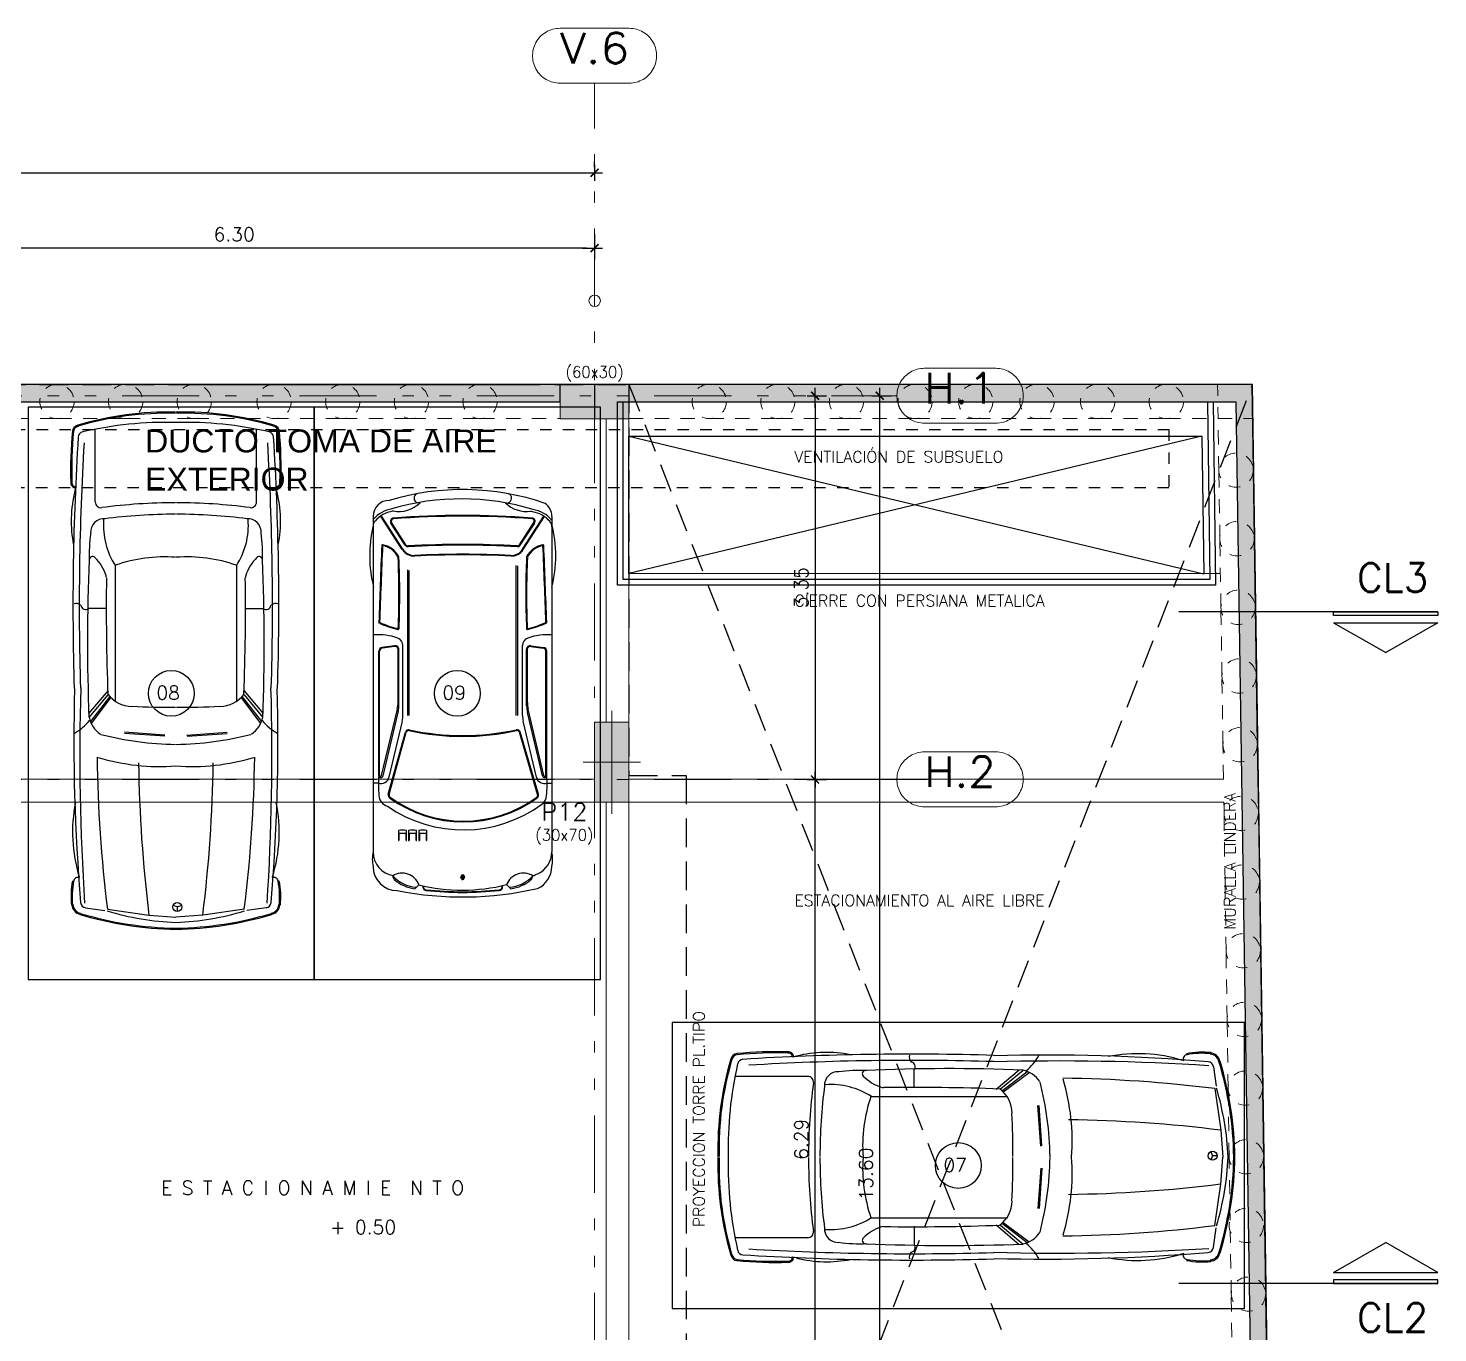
# Model space of a CAD drawing. Header units: metres. Extents: x 219 to 707, y -561 to -17.
# Drawn here: x 359.8 to 372.11, y -78.61 to -67.21 of the extents above; entities that cross this region are included whole.
import ezdxf
from ezdxf.enums import TextEntityAlignment as Align

# ---------------------------------------------------------------- set-up
doc = ezdxf.new("R2010")
doc.units = ezdxf.units.M
for name, pattern in [('CYPE_PUNTO', [0.075, 0, -0.075]), ('CYPE_RAYAPUNTOPUNTO', [0.45, 0.225, -0.075, 0, -0.075, 0, -0.075]), ('DASHED', [0.75, 0.5, -0.25]), ('DASHED2', [0.375, 0.25, -0.125]), ('HIDDEN', [0.375, 0.25, -0.125])]:
    doc.linetypes.add(name, pattern=pattern)
doc.layers.add('0 VERIFICAR', color=255, linetype='Continuous', plot=False)
for name, color, linetype in [('1', 1, 'Continuous'), ('A-Autos', 254, 'Continuous'), ('A-Muros', 4, 'Continuous'), ('A-Proyección', 1, 'HIDDEN'), ('A-Texto', 3, 'Continuous'), ('Dr Ejes en bloque', 4, 'Continuous'), ('Metalico', 1, 'Continuous'), ('PISO', 251, 'Continuous'), ('TCOTA', 1, 'Continuous')]:
    doc.layers.add(name, color=color, linetype=linetype)
for name, color, linetype, lineweight in [('COTAS_ACOTACION', 2, 'Continuous', 0), ('COTAS_REF_LINEAS', 2, 'Continuous', 0), ('COTAS_REPLANTEO', 7, 'CYPE_RAYAPUNTOPUNTO', 0), ('PILAR_DIM', 253, 'Continuous', 0), ('PILAR_EJES', 1, 'Continuous', 0), ('PILAR_HORMIGON', 5, 'Continuous', 20), ('PILAR_REF', 253, 'Continuous', 0), ('VIG_CARAS', 253, 'Continuous', 9)]:
    doc.layers.add(name, color=color, linetype=linetype, lineweight=lineweight)
doc.layers.add('M1-Muro Común 20', color=12, linetype='Continuous', transparency=0.5)
doc.styles.add('CYPETXT', font='romans', dxfattribs={"height": 0.2})
doc.styles.get("Standard").update_dxf_attribs({"font": 'arial.ttf'})
doc.styles.add('T12', font='romans.shx', dxfattribs={"height": 0.12})
doc.styles.add('T25', font='romans.shx', dxfattribs={"height": 0.25})
doc.dimstyles.new('DIM50', dxfattribs={"dimtxt": 0.12, "dimasz": 0.07, "dimexe": 0.1, "dimexo": 0.05, "dimgap": 0.06, "dimtad": 1, "dimzin": 4, "dimdsep": 46, "dimtxsty": 'T12', "dimblk1": 'COTA1', "dimblk2": 'COTA1', "dimsah": 1, "dimcen": 0.07, "dimclrt": 3, "dimadec": 0, "dimazin": 0, "dimtfac": 1, "dimtmove": 2, "dimatfit": 0, "dimldrblk": 'COTA1', "dimfxl": 1, "dimtolj": 1, "dimtzin": 4, "dimarcsym": 0})

# ---------------------------------------------------------------- blocks, each defined once
blk = doc.blocks.new('Cabrio')
at = {"layer": 'A-Autos', "transparency": 33554483}
for p, q in [((-0.722, 3.796), (-0.722, 4.427)), ((0.687, 3.796), (0.687, 4.427)), ((-0.899, 3.893), (-0.891, 3.926)), ((0.864, 3.893), (0.856, 3.926)), ((-0.547, 3.239), (-0.547, 2.05)), ((0.512, 3.239), (0.512, 2.05)), ((-0.621, 2.866), (-0.78, 2.866)), ((0.586, 2.866), (0.745, 2.866)), ((-0.61, 2.15), (-0.78, 1.948)), ((-0.613, 2.11), (-0.778, 1.912)), ((-0.597, 2.094), (-0.765, 1.877)), ((0.563, 2.094), (0.73, 1.877)), ((0.575, 2.15), (0.745, 1.948)), ((0.578, 2.11), (0.743, 1.912)), ((-0.586, 2.09), (-0.757, 1.86)), ((0.551, 2.09), (0.722, 1.86)), ((-0.114, 1.759), (-0.467, 1.784)), ((-0.115, 1.749), (-0.467, 1.774)), ((0.079, 1.759), (0.432, 1.784)), ((0.08, 1.749), (0.432, 1.774)), ((-0.807, 0.251), (-0.637, 0.227)), ((-0.005, 0.258), (-0.038, 0.271)), ((-0.005, 0.258), (0.028, 0.271)), ((-0.005, 0.258), (-0.005, 0.218)), ((0.772, 0.251), (0.602, 0.227)), ((-0.616, 0.237), (-0.253, 0.187)), ((-0.253, 0.185), (-0.018, 0.169)), ((0.218, 0.185), (-0.017, 0.169)), ((0.581, 0.237), (0.218, 0.187))]:
    blk.add_line(p, q, dxfattribs=at)
blk.add_circle((-0.006, 0.258), 0.0394, dxfattribs=at)
for centre, radius, start, end in [((-0.092, 1.816), 2.765, 88.5213, 106.459), ((-0.092, 1.816), 2.755, 88.5365, 106.4736), ((0.057, 1.816), 2.765, 73.541, 91.4787), ((0.057, 1.816), 2.755, 73.5264, 91.4635), ((-0.862, 4.408), 0.06, 102.4399, 174.7168), ((-0.862, 4.408), 0.05, 102.4399, 174.7168), ((-0.109, 1.299), 3.192, 88.3803, 103.08), ((0.074, 1.299), 3.192, 76.92, 91.6197), ((0.827, 4.408), 0.05, 5.2832, 77.5601), ((0.827, 4.408), 0.06, 5.2832, 77.5601), ((2.822, 4.068), 3.76, 174.7168, 181.5199), ((2.822, 4.068), 3.75, 174.7168, 181.5199), ((22.863, 2.889), 23.78, 176.4467, 181.7355), ((-0.822, 4.359), 0.05, 101.0037, 175.9241), ((23.085, 2.891), 23.947, 176.5992, 181.7295), ((-23.12, 2.891), 23.947, 358.2705, 3.4008), ((0.787, 4.359), 0.05, 4.0759, 78.9963), ((-22.898, 2.889), 23.78, 358.2645, 3.5533), ((-2.857, 4.068), 3.75, 358.4801, 5.2832), ((-2.857, 4.068), 3.76, 358.4801, 5.2832), ((-0.895, 3.962), 0.0414, 168.2188, 278.24), ((-0.895, 3.962), 0.0314, 168.2188, 278.24), ((0.86, 3.962), 0.0414, 261.76, 11.7812), ((0.86, 3.962), 0.0314, 261.76, 11.7812), ((0.16, 3.629), 1.092, 165.9777, 191.0136), ((-0.195, 3.629), 1.092, 348.9864, 14.0223), ((-0.672, 3.796), 0.05, 180, 277.5451), ((-0.022, -1.111), 4.9, 90, 97.5451), ((-0.013, -1.111), 4.9, 82.4549, 90), ((0.637, 3.796), 0.05, 262.4549, 0), ((-0.647, 3.533), 0.116, 85.6414, 183.7934), ((-0.007, 3.592), 0.644, 175.638, 213.1874), ((-0.641, 3.64), 0.009, 97.4267, 175.638), ((-0.022, -1.111), 4.8, 90, 97.4267), ((-0.013, -1.111), 4.8, 82.5733, 90), ((-0.028, 3.592), 0.644, 326.8126, 4.362), ((0.612, 3.533), 0.116, 356.2066, 94.3586), ((0.606, 3.64), 0.009, 4.362, 82.5733), ((0.668, 3.334), 1.443, 172.3616, 182.1737), ((-0.703, 3.334), 1.443, 357.8263, 7.6384), ((16.216, 2.561), 17.006, 177.5401, 182.1882), ((-0.745, 3.289), 0.03, 47.8302, 176.9096), ((-1.023, 3.018), 0.418, 18.8652, 44.5869), ((-0.117, 2.014), 1.302, 85.7749, 109.2688), ((0.082, 2.014), 1.302, 70.7312, 94.2251), ((0.988, 3.018), 0.418, 135.4131, 161.1348), ((0.71, 3.289), 0.03, 3.0904, 132.1698), ((-16.251, 2.561), 17.006, 357.8118, 2.4599), ((-0.675, 3.137), 0.05, 357.7393, 18.8652), ((19.947, 2.869), 20.573, 179.2603, 182.0981), ((-19.982, 2.869), 20.573, 357.9019, 0.7397), ((0.64, 3.137), 0.05, 161.1348, 182.2607), ((-0.89, 2.855), 0.0541, 46.0554, 109.2358), ((-0.807, 2.897), 0.0409, 184.5053, 310.9236), ((0.772, 2.897), 0.0409, 229.0764, 355.4947), ((0.855, 2.855), 0.0541, 70.7642, 133.9446), ((16.166, 1.715), 17.075, 178.481, 184.7668), ((19.252, 1.591), 20.109, 178.346, 183.7106), ((-0.391, 2.29), 0.282, 218.1314, 267.7943), ((0.356, 2.29), 0.282, 272.2057, 321.8686), ((-19.287, 1.591), 20.109, 356.2894, 1.654), ((-16.201, 1.715), 17.075, 355.2332, 1.519), ((-0.125, 6.497), 4.494, 266.4971, 271.3186), ((0.09, 6.497), 4.494, 268.6814, 273.5029), ((-1.12, 2.165), 0.445, 299.0869, 321.3921), ((-0.544, 1.966), 0.238, 192.2235, 236.0087), ((0.509, 1.966), 0.238, 303.9913, 347.7765), ((1.085, 2.165), 0.445, 218.6079, 240.9131), ((0.021, 4.472), 2.794, 255.6204, 269.1394), ((-0.056, 4.472), 2.794, 270.8606, 284.3796), ((11.14, 1.707), 11.847, 180.678, 187.1268), ((-0.166, 3.296), 1.811, 252.9415, 274.7026), ((11.503, 1.657), 11.847, 180.678, 187.1268), ((0.131, 3.296), 1.811, 265.2974, 287.0585), ((-11.538, 1.657), 11.847, 352.8732, 359.322), ((-11.175, 1.707), 11.847, 352.8732, 359.322), ((0.381, 0.91), 1.302, 168.4789, 197.4067), ((-0.416, 0.91), 1.302, 342.5933, 11.5211), ((-0.874, 0.478), 0.0378, 63.4351, 179.3895), ((0.839, 0.478), 0.0378, 0.6105, 116.5649), ((-0.183, 0.345), 0.751, 169.2854, 185.5407), ((-0.183, 0.345), 0.741, 169.2854, 185.5407), ((0.148, 0.345), 0.741, 354.4593, 10.7146), ((0.148, 0.345), 0.751, 354.4593, 10.7146), ((-0.839, 0.28), 0.087, 181.8383, 260.9889), ((-0.839, 0.28), 0.077, 181.8383, 260.9889), ((-0.8, 0.3), 0.05, 184.7668, 262.0851), ((0.765, 0.3), 0.05, 277.9149, 355.2332), ((0.804, 0.28), 0.077, 279.0111, 358.1617), ((0.804, 0.28), 0.087, 279.0111, 358.1617), ((0.027, 3.116), 3.054, 253.195, 269.1512), ((0.027, 3.116), 3.044, 253.195, 269.1512), ((0.085, 2.57), 2.45, 253.3204, 267.5795), ((-0.12, 2.57), 2.45, 272.4205, 286.6796), ((-0.062, 3.116), 3.044, 270.8488, 286.805), ((-0.062, 3.116), 3.054, 270.8488, 286.805)]:
    blk.add_arc(centre, radius, start, end, dxfattribs=at)
blk = doc.blocks.new('Twingopl')
at = {"layer": 'A-Autos', "transparency": 33554483}
for p, q in [((3.387, 0.791), (0.456, 0.791)), ((1.056, 0.745), (1.056, 0.787)), ((1.124, 0.741), (2.21, 0.741)), ((0.957, 0.651), (1.501, 0.502)), ((0.959, 0.658), (1.503, 0.508)), ((1.108, 0.652), (1.599, 0.535)), ((1.12, 0.703), (1.673, 0.572)), ((1.122, 0.717), (1.704, 0.579)), ((1.124, 0.734), (2.21, 0.734)), ((2.25, 0.602), (2.236, 0.711)), ((2.257, 0.603), (2.243, 0.712)), ((3.097, 0.536), (3.391, 0.726)), ((3.1, 0.531), (3.394, 0.721)), ((3.135, 0.51), (3.329, 0.636)), ((3.139, 0.504), (3.333, 0.63)), ((0.642, 0.569), (0.554, 0.569)), ((0.554, 0.569), (0.554, 0.565)), ((0.619, 0.565), (0.554, 0.565)), ((0.554, 0.502), (0.619, 0.502)), ((0.554, 0.502), (0.554, 0.499)), ((0.554, 0.499), (0.642, 0.499)), ((0.619, 0.565), (0.619, 0.502)), ((1.648, 0.53), (2.258, 0.53)), ((1.73, 0.565), (2.224, 0.565)), ((1.76, 0.572), (2.224, 0.572)), ((0.172, 0.389), (0.134, 0.427)), ((0.642, 0.481), (0.554, 0.481)), ((0.554, 0.481), (0.554, 0.477)), ((0.619, 0.477), (0.554, 0.477)), ((0.554, 0.414), (0.619, 0.414)), ((0.554, 0.414), (0.554, 0.411)), ((0.554, 0.411), (0.642, 0.411)), ((0.642, 0.391), (0.554, 0.391)), ((0.554, 0.391), (0.554, 0.387)), ((0.619, 0.387), (0.554, 0.387)), ((0.619, 0.477), (0.619, 0.414)), ((0.619, 0.387), (0.619, 0.324)), ((1.648, 0.488), (2.919, 0.488)), ((1.648, 0.476), (2.915, 0.476)), ((0.554, 0.324), (0.619, 0.324)), ((0.554, 0.324), (0.554, 0.321)), ((0.554, 0.321), (0.642, 0.321)), ((0.214, 0.015), (0.234, 0.023)), ((0.214, 0.015), (0.214, 0.008)), ((0.214, 0), (0.214, 0.008)), ((0.214, 0), (0.234, -0.008)), ((0.219, 0.008), (0.234, 0.014)), ((0.219, 0.008), (0.234, 0.002)), ((0.254, 0.015), (0.234, 0.023)), ((0.248, 0.008), (0.234, 0.014)), ((0.248, 0.008), (0.234, 0.002)), ((0.254, 0), (0.234, -0.008)), ((0.254, 0.015), (0.254, 0.008)), ((0.254, 0), (0.254, 0.008)), ((0.172, -0.374), (0.134, -0.412)), ((0.957, -0.647), (1.502, -0.487)), ((1.648, -0.46), (2.959, -0.46)), ((1.648, -0.473), (2.955, -0.473)), ((3.139, -0.489), (3.333, -0.615)), ((0.959, -0.654), (1.504, -0.494)), ((1.108, -0.637), (1.599, -0.52)), ((1.12, -0.688), (1.673, -0.557)), ((1.122, -0.702), (1.704, -0.564)), ((1.648, -0.515), (2.258, -0.515)), ((1.73, -0.55), (2.224, -0.55)), ((1.76, -0.557), (2.224, -0.557)), ((2.25, -0.587), (2.236, -0.696)), ((2.257, -0.588), (2.243, -0.697)), ((3.097, -0.521), (3.385, -0.707)), ((3.1, -0.516), (3.388, -0.702)), ((3.135, -0.495), (3.329, -0.621)), ((1.056, -0.73), (1.056, -0.771)), ((1.124, -0.719), (2.21, -0.719)), ((1.124, -0.726), (2.21, -0.726)), ((3.387, -0.771), (0.456, -0.771))]:
    blk.add_line(p, q, dxfattribs=at)
for centre, radius, start, end in [((0.328, 0.581), 0.21, 90, 180), ((0.456, 0.581), 0.21, 90, 170.7897), ((0.392, 0.53), 0.268, 76.1359, 103.8641), ((0.951, 0.642), 0.098, 92.0071, 165.6252), ((1.041, -0.139), 0.884, 84.5897, 96.0754), ((1.124, 0.722), 0.0717, 161.2582, 256.6586), ((1.124, 0.722), 0.0192, 90, 256.6586), ((2.21, 0.708), 0.0332, 7.341, 90), ((1.875, 0.741), 0.478, 339.7951, 5.4828), ((2.461, 0.734), 0.007, 88.087, 154.7782), ((0.174, -67.735), 68.514, 87.52458, 88.087), ((3.044, -0.287), 1.108, 76.5682, 104.372), ((3.302, 0.721), 0.07, 49.9236, 90), ((3.188, 0.586), 0.246, 8.0877, 49.9236), ((3.188, 0.586), 0.267, 8.0877, 49.9236), ((3.387, 0.651), 0.14, 0, 90), ((0.476, 0.382), 0.331, 134.1717, 174.4898), ((0.114, 0.536), 0.156, 290.9353, 32.2822), ((0.25, 0.564), 0.0554, 94.7139, 130.6166), ((1.812, 0.002), 1.164, 145.2048, 216.1338), ((1.812, 0.002), 1.094, 143.8465, 216.1338), ((1.812, 0.002), 1.087, 143.8465, 216.1338), ((0.951, 0.631), 0.028, 74.6363, 143.8465), ((0.951, 0.631), 0.021, 74.6363, 143.8465), ((1.124, 0.725), 0.00875, 90, 256.6586), ((2.21, 0.708), 0.0262, 7.341, 90), ((3.148, 0.41), 0.766, 154.7782, 167.7136), ((3.148, 0.41), 0.759, 154.7782, 167.7136), ((0.174, -67.735), 68.507, 87.52458, 88.087), ((2.939, 0.748), 0.198, 297.2319, 348.3809), ((2.939, 0.748), 0.205, 297.2319, 348.3809), ((3.133, 0.708), 0.007, 348.3809, 87.5246), ((3.345, 0.612), 0.028, 4.3226, 122.8691), ((3.345, 0.612), 0.021, 4.3226, 122.8691), ((3.697, 0.566), 0.267, 169.0452, 224.17), ((1.373, 0.021), 2.146, 16.1208, 16.3515), ((1.373, 0.021), 2.167, 343.1335, 16.3515), ((1.385, 0.01), 2.236, 341.1429, 16.6677), ((3.002, 0.01), 2.94, 168.7979, 192.9118), ((0.476, 0.382), 0.345, 139.4645, 172.5978), ((0.528, 0.534), 0.119, 342.9385, 17.0615), ((1.496, 0.481), 0.021, 347.7067, 74.6363), ((1.496, 0.481), 0.028, 347.7067, 74.6363), ((1.648, 0.74), 0.21, 256.6586, 270), ((1.73, 0.814), 0.248, 256.6586, 270), ((1.76, 0.814), 0.241, 256.6586, 270), ((2.224, 0.598), 0.0332, 270, 7.341), ((2.224, 0.598), 0.0262, 270, 7.341), ((2.258, 0.6), 0.07, 270, 339.7951), ((2.406, 0.572), 0.007, 167.7136, 267.5226), ((2.714, 7.703), 7.138, 267.5226, 272.5315), ((2.714, 7.703), 7.145, 267.5226, 272.5315), ((3.03, 0.572), 0.007, 272.5315, 297.2319), ((3.163, 0.433), 0.122, 122.8691, 182.7394), ((3.163, 0.433), 0.117, 122.8691, 182.7394), ((3.15, 0.487), 0.028, 122.8691, 183.0909), ((3.15, 0.487), 0.021, 122.8691, 183.0909), ((-4.657, 0.008), 8.045, 355.6774, 4.3226), ((-4.657, 0.008), 8.052, 355.6774, 4.3226), ((1.711, 0.01), 1.589, 166.0706, 194.0594), ((0.528, 0.446), 0.119, 342.9385, 17.0615), ((0.528, 0.356), 0.119, 342.9385, 17.0615), ((3.67, 0.008), 2.205, 167.7067, 192.3054), ((3.67, 0.008), 2.198, 167.7067, 192.3054), ((-5.723, 0.008), 8.774, 357.2606, 2.7394), ((-5.723, 0.008), 8.779, 357.2606, 2.7394), ((-5.723, 0.008), 8.858, 356.9091, 3.0909), ((-5.723, 0.008), 8.865, 356.9091, 3.0909), ((3.546, 0.391), 0.0426, 24.1005, 162.1205), ((3.025, 0.01), 2.923, 173.7552, 186.283), ((3.025, 0.01), 2.917, 173.7552, 186.2963), ((0.147, 0.329), 0.0269, 60.7534, 182.4248), ((0.147, 0.329), 0.0217, 56.491, 180), ((0.147, -0.314), 0.0269, 172.3922, 301.3619), ((0.147, -0.314), 0.0217, 170.7928, 306.1742), ((3.697, -0.551), 0.267, 135.83, 187.8591), ((0.476, -0.367), 0.345, 187.4022, 220.5355), ((0.476, -0.367), 0.331, 185.5102, 225.8283), ((0.114, -0.521), 0.156, 327.7178, 69.0647), ((1.496, -0.467), 0.021, 286.3816, 12.3054), ((1.496, -0.467), 0.028, 286.3816, 12.3054), ((3.163, -0.418), 0.122, 177.2606, 237.1309), ((3.163, -0.418), 0.117, 177.2606, 237.1309), ((3.15, -0.472), 0.028, 176.9091, 237.1309), ((3.15, -0.472), 0.021, 176.9091, 237.1309), ((3.387, -0.631), 0.14, 0, 0), ((3.546, -0.376), 0.0426, 197.8795, 335.8995), ((0.25, -0.549), 0.0554, 229.3834, 265.2861), ((1.711, 0.01), 1.589, 202.7429, 204.4734), ((1.648, -0.725), 0.21, 90, 103.3414), ((1.73, -0.799), 0.248, 90, 103.3414), ((1.76, -0.799), 0.241, 90, 103.3414), ((2.224, -0.583), 0.0332, 352.659, 90), ((2.224, -0.583), 0.0262, 352.659, 90), ((2.258, -0.585), 0.07, 20.2049, 90), ((1.875, -0.726), 0.478, 354.5172, 20.2049), ((2.406, -0.557), 0.007, 92.4774, 192.2864), ((3.148, -0.395), 0.766, 192.2864, 205.2218), ((2.714, -7.688), 7.145, 87.4685, 92.4774), ((2.714, -7.688), 7.138, 87.4685, 92.4774), ((3.148, -0.395), 0.759, 192.2864, 205.2218), ((3.03, -0.557), 0.007, 62.7681, 87.4685), ((2.939, -0.733), 0.198, 11.6191, 62.7681), ((2.939, -0.733), 0.205, 11.6191, 62.7681), ((3.345, -0.597), 0.028, 237.1309, 355.6774), ((3.345, -0.597), 0.021, 237.1309, 355.6774), ((3.183, -0.567), 0.246, 310.0764, 351.9123), ((3.183, -0.567), 0.267, 310.0764, 351.9123), ((1.373, 0.021), 2.146, 343.1335, 343.6118), ((0.328, -0.561), 0.21, 204.1139, 270), ((0.456, -0.561), 0.21, 204.4734, 270), ((0.951, -0.627), 0.098, 216.1338, 267.9929), ((0.951, -0.627), 0.028, 216.1338, 286.3816), ((0.951, -0.627), 0.021, 216.1338, 286.3816), ((1.041, 0.154), 0.884, 263.9246, 275.4103), ((1.124, -0.707), 0.0717, 103.3414, 198.7418), ((1.124, -0.707), 0.0192, 103.3414, 270), ((1.124, -0.71), 0.00875, 103.3414, 270), ((2.21, -0.693), 0.0262, 270, 352.659), ((2.21, -0.693), 0.0332, 270, 352.659), ((2.461, -0.719), 0.007, 205.2218, 271.913), ((0.174, 67.75), 68.507, 271.913, 272.47542), ((0.174, 67.75), 68.514, 271.913, 272.47542), ((3.133, -0.693), 0.007, 272.4754, 11.6191), ((3.387, -0.631), 0.14, 270, 324.4753), ((0.392, -0.483), 0.295, 257.4213, 282.5787), ((3.044, 0.302), 1.108, 255.628, 284.372), ((3.296, -0.701), 0.07, 270, 310.0764)]:
    blk.add_arc(centre, radius, start, end, dxfattribs=at)
blk = doc.blocks.new('Flecha2')
for p, q in [((-0.35, -0.2), (0, 0)), ((0.35, -0.2), (0, 0)), ((-0.35, -0.2), (0.35, -0.2)), ((0.35, -0.25), (-0.35, -0.25)), ((-0.35, -0.25), (-0.35, -0.275)), ((-0.35, -0.275), (0.35, -0.275)), ((0.35, -0.275), (0.35, -0.25))]:
    blk.add_line(p, q)
blk = doc.blocks.new('Ejes del pilar')
at = {"layer": 'PILAR_EJES'}
for p, q in [((0, -0.5), (0, 0.5)), ((-0.5, 0), (0.5, 0))]:
    blk.add_line(p, q, dxfattribs=at)
blk = doc.blocks.new('A$Ce6b0c617')
h = blk.add_hatch(color=252)
h.dxf.hatch_style = 1
h.paths.add_polyline_path([(-17.2, -0.098), (-16.5, -0.098), (-16.5, 0.102), (-17.2, 0.102)])
h.paths.add_polyline_path([(-12.325, -0.098), (-11.525, -0.098), (-11.525, 0.102), (-12.325, 0.102)])
h.paths.add_polyline_path([(-7.3, -0.2), (-6.6, -0.2), (-6.6, 0.1), (-7.3, 0.1)])
h.paths.add_polyline_path([(-3.15, -0.1), (-2.45, -0.1), (-2.45, 0.1), (-3.15, 0.1)])
h.paths.add_polyline_path([(-0.35, -0.1), (0.35, -0.1), (0.35, 0.1), (-0.35, 0.1)])
h.paths.add_polyline_path([(-0.35, -4.049), (-0.05, -4.049), (-0.05, -3.349), (-0.35, -3.349)])
h.paths.add_polyline_path([(-3.15, -4.05), (-2.85, -4.05), (-2.85, -3.35), (-3.15, -3.35)])
h.paths.add_polyline_path([(-7.3, -3.649), (-6.6, -3.649), (-6.6, -3.349), (-7.3, -3.349)])
h.paths.add_polyline_path([(-12.05, -3.648), (-11.35, -3.648), (-11.35, -3.348), (-12.05, -3.348)])
h.paths.add_polyline_path([(-17.7, -3.599), (-16.9, -3.599), (-16.9, -3.349), (-17.7, -3.349)])
h.paths.add_polyline_path([(-17.201, -13.898), (-16.901, -13.898), (-16.901, -13.298), (-17.201, -13.298)])
h.paths.add_polyline_path([(-12.051, -13.898), (-11.751, -13.898), (-11.751, -13.298), (-12.051, -13.298)])
h.paths.add_polyline_path([(-12.051, -10.436), (-11.751, -10.436), (-11.751, -9.636), (-12.051, -9.636)])
h.paths.add_polyline_path([(-6.801, -10.336), (-6.451, -10.336), (-6.451, -9.636), (-6.801, -9.636)])
h.paths.add_polyline_path([(-6.802, -13.899), (-6.502, -13.899), (-6.502, -13.299), (-6.802, -13.299)])
h.paths.add_polyline_path([(-3.751, -13.898), (-3.451, -13.898), (-3.451, -13.198), (-3.751, -13.198)])
h.paths.add_polyline_path([(-3.751, -10.336), (-3.451, -10.336), (-3.451, -9.636), (-3.751, -9.636)])
h.paths.add_polyline_path([(0.9, -13.899), (1.6, -13.899), (1.6, -13.599), (0.9, -13.599)])
h.paths.add_polyline_path([(6.299, -13.9), (6.599, -13.9), (6.599, -13.3), (6.299, -13.3)])
h.paths.add_polyline_path([(6.299, -10.337), (6.599, -10.337), (6.599, -9.637), (6.299, -9.637)])
h.paths.add_polyline_path([(-17.701, -9.948), (-17.001, -9.948), (-17.001, -9.648), (-17.701, -9.648)])
h.paths.add_polyline_path([(6.3, -3.55), (6.6, -3.55), (6.6, -2.85), (6.3, -2.85)])
h.paths.add_polyline_path([(6, -0.2), (6.6, -0.2), (6.6, 0.1), (6, 0.1)])
at = {"layer": 'PILAR_HORMIGON'}
for points in [[(6, -0.2), (6.6, -0.2), (6.6, 0.1), (6, 0.1), (6, -0.2)], [(6, -0.2), (6.6, -0.2), (6.6, 0.1), (6, 0.1), (6, -0.2)], [(6.3, -3.55), (6.6, -3.55), (6.6, -2.85), (6.3, -2.85), (6.3, -3.55)], [(6.3, -3.55), (6.6, -3.55), (6.6, -2.85), (6.3, -2.85), (6.3, -3.55)]]:
    blk.add_lwpolyline(points, close=True, dxfattribs=at)
at = {"layer": 'VIG_CARAS'}
for p, q in [((1.001, 0.102), (1.601, 0.102)), ((1.001, 0.102), (1.601, 0.102)), ((1.601, 0.102), (2.201, 0.102)), ((1.601, 0.102), (2.201, 0.102)), ((2.201, 0.102), (2.801, 0.102)), ((2.201, 0.102), (2.801, 0.102)), ((2.801, 0.102), (3.499, 0.102)), ((2.801, 0.102), (3.499, 0.102)), ((3.499, 0.102), (4.099, 0.102)), ((3.499, 0.102), (4.099, 0.102)), ((4.099, 0.102), (4.699, 0.102)), ((4.099, 0.102), (4.699, 0.102)), ((4.699, 0.102), (5.299, 0.102)), ((4.699, 0.102), (5.299, 0.102)), ((5.299, 0.102), (6.3, 0.102)), ((5.299, 0.102), (6.3, 0.102)), ((6.3, 0.102), (7.301, 0.102)), ((6.3, 0.102), (7.301, 0.102)), ((7.301, 0.102), (7.901, 0.102)), ((7.301, 0.102), (7.901, 0.102)), ((7.901, 0.102), (8.501, 0.102)), ((7.901, 0.102), (8.501, 0.102)), ((8.501, 0.102), (9.101, 0.102)), ((8.501, 0.102), (9.101, 0.102)), ((9.101, 0.102), (9.631, 0.102)), ((9.101, 0.102), (9.631, 0.102)), ((9.631, 0.102), (10.165, 0.102)), ((9.631, 0.102), (10.165, 0.102)), ((10.166, 0.102), (10.695, 0.102)), ((10.166, 0.102), (10.695, 0.102)), ((10.696, 0.102), (11.296, 0.102)), ((10.696, 0.102), (11.296, 0.102)), ((11.296, 0.102), (12.044, 0.102)), ((11.296, 0.102), (12.044, 0.102)), ((12.055, -0.645), (12.044, 0.102)), ((12.055, -0.645), (12.044, 0.102)), ((6.4, -2.85), (6.4, -0.2)), ((6.4, -2.85), (6.4, -0.2)), ((6.6, -3.349), (6.6, -0.2)), ((6.6, -3.349), (6.6, -0.2)), ((12.064, -1.241), (12.055, -0.645)), ((12.064, -1.241), (12.055, -0.645)), ((12.073, -1.839), (12.064, -1.25)), ((12.073, -1.839), (12.064, -1.25)), ((6.6, -1.552), (11.768, -1.552)), ((6.6, -1.552), (11.768, -1.552)), ((12.082, -2.438), (12.073, -1.851)), ((12.082, -2.438), (12.073, -1.851)), ((12.091, -3.036), (12.082, -2.453)), ((12.091, -3.036), (12.082, -2.453)), ((12.1, -3.635), (12.091, -3.054)), ((12.1, -3.635), (12.091, -3.054)), ((-0.15, -3.349), (6.3, -3.349)), ((-0.15, -3.349), (6.3, -3.349)), ((6.6, -3.349), (11.795, -3.349)), ((6.6, -3.349), (11.795, -3.349)), ((-0.05, -3.549), (6.3, -3.549)), ((-0.05, -3.549), (6.3, -3.549)), ((6.4, -9.637), (6.4, -3.55)), ((6.4, -9.637), (6.4, -3.55)), ((6.6, -9.648), (6.6, -3.549)), ((6.6, -3.549), (11.798, -3.549)), ((6.6, -9.648), (6.6, -3.549)), ((6.6, -3.549), (11.798, -3.549)), ((12.109, -4.234), (12.1, -3.655)), ((12.109, -4.234), (12.1, -3.655)), ((12.118, -4.834), (12.109, -4.255)), ((12.118, -4.834), (12.109, -4.255)), ((12.127, -5.433), (12.118, -4.856)), ((12.127, -5.433), (12.118, -4.856)), ((12.136, -6.032), (12.127, -5.457)), ((12.136, -6.032), (12.127, -5.457)), ((12.145, -6.631), (12.136, -6.058)), ((12.145, -6.631), (12.136, -6.058)), ((12.154, -7.244), (12.145, -6.658)), ((12.154, -7.244), (12.145, -6.658)), ((12.163, -7.83), (12.154, -7.244)), ((12.163, -7.83), (12.154, -7.244)), ((12.172, -8.429), (12.163, -7.859)), ((12.172, -8.429), (12.163, -7.859))]:
    blk.add_line(p, q, dxfattribs=at)
at = {"layer": 'VIG_CARAS', "linetype": 'CYPE_PUNTO'}
blk.add_line((11.748, -0.198), (11.743, 0.102), dxfattribs=at)
blk.add_line((11.748, -0.198), (11.743, 0.102), dxfattribs=at)
at = {"layer": 'VIG_CARAS', "color": 2, "linetype": 'DASHED', "ltscale": 0.25}
for p, q in [((1.004, -0.198), (1.599, -0.198)), ((1.004, -0.198), (1.599, -0.198)), ((1.604, -0.198), (2.199, -0.198)), ((1.604, -0.198), (2.199, -0.198)), ((2.204, -0.198), (2.799, -0.198)), ((2.204, -0.198), (2.799, -0.198)), ((2.804, -0.198), (3.496, -0.198)), ((2.804, -0.198), (3.496, -0.198)), ((3.501, -0.198), (4.096, -0.198)), ((3.501, -0.198), (4.096, -0.198)), ((4.101, -0.198), (4.696, -0.198)), ((4.101, -0.198), (4.696, -0.198)), ((4.701, -0.198), (5.296, -0.198)), ((4.701, -0.198), (5.296, -0.198)), ((5.301, -0.198), (6, -0.198)), ((5.301, -0.198), (6, -0.198)), ((6.6, -0.198), (7.299, -0.198)), ((6.6, -0.198), (7.299, -0.198)), ((7.304, -0.198), (7.899, -0.198)), ((7.304, -0.198), (7.899, -0.198)), ((7.904, -0.198), (8.499, -0.198)), ((7.904, -0.198), (8.499, -0.198)), ((8.504, -0.198), (9.099, -0.198)), ((8.504, -0.198), (9.099, -0.198)), ((9.104, -0.198), (9.629, -0.198)), ((9.104, -0.198), (9.629, -0.198)), ((9.634, -0.198), (10.166, -0.198)), ((9.634, -0.198), (10.166, -0.198)), ((10.166, -0.198), (10.696, -0.198)), ((10.166, -0.198), (10.696, -0.198)), ((10.696, -0.198), (11.296, -0.198)), ((10.696, -0.198), (11.296, -0.198)), ((11.296, -0.198), (12.048, -0.198)), ((11.296, -0.198), (12.048, -0.198)), ((11.755, -0.65), (11.748, -0.198)), ((11.755, -0.65), (11.748, -0.198)), ((11.764, -1.25), (11.755, -0.65)), ((11.764, -1.25), (11.755, -0.65)), ((11.773, -1.85), (11.764, -1.25)), ((11.773, -1.85), (11.764, -1.25)), ((11.782, -2.45), (11.773, -1.85)), ((11.782, -2.45), (11.773, -1.85)), ((11.791, -3.05), (11.782, -2.45)), ((11.791, -3.05), (11.782, -2.45)), ((11.795, -3.349), (11.791, -3.05)), ((11.795, -3.349), (11.791, -3.05)), ((11.809, -4.249), (11.798, -3.549)), ((11.809, -4.249), (11.798, -3.549)), ((11.818, -4.849), (11.809, -4.249)), ((11.818, -4.849), (11.809, -4.249)), ((11.827, -5.449), (11.818, -4.849)), ((11.827, -5.449), (11.818, -4.849)), ((11.836, -6.049), (11.827, -5.449)), ((11.836, -6.049), (11.827, -5.449)), ((11.845, -6.649), (11.836, -6.049)), ((11.845, -6.649), (11.836, -6.049)), ((11.853, -7.2), (11.845, -6.649)), ((11.853, -7.2), (11.845, -6.649)), ((11.863, -7.849), (11.855, -7.298)), ((11.863, -7.849), (11.855, -7.298)), ((11.872, -8.449), (11.863, -7.849)), ((11.872, -8.449), (11.863, -7.849))]:
    blk.add_line(p, q, dxfattribs=at)
at = {"layer": 'VIG_CARAS', "color": 2, "linetype": 'DASHED', "ltscale": 0.15}
for centre in [(1.601, -0.048), (1.601, -0.048), (2.201, -0.048), (2.201, -0.048), (2.801, -0.048), (2.801, -0.048), (3.499, -0.048), (3.499, -0.048), (4.099, -0.048), (4.099, -0.048), (4.699, -0.048), (4.699, -0.048), (5.299, -0.048), (5.299, -0.048), (7.301, -0.048), (7.301, -0.048), (7.901, -0.048), (7.901, -0.048), (8.501, -0.048), (8.501, -0.048), (9.101, -0.048), (9.101, -0.048), (9.631, -0.048), (9.631, -0.048), (10.166, -0.048), (10.166, -0.048), (10.696, -0.048), (10.696, -0.048), (11.296, -0.048), (11.296, -0.048), (11.905, -0.648), (11.905, -0.648), (11.914, -1.247), (11.914, -1.247), (11.923, -1.847), (11.923, -1.847), (11.932, -2.447), (11.932, -2.447), (11.941, -3.047), (11.941, -3.047), (11.95, -3.647), (11.95, -3.647), (11.959, -4.247), (11.959, -4.247), (11.968, -4.847), (11.968, -4.847), (11.977, -5.447), (11.977, -5.447), (11.986, -6.047), (11.986, -6.047), (11.995, -6.647), (11.995, -6.647), (11.995, -7.247), (11.995, -7.247), (12.014, -7.847), (12.014, -7.847)]:
    blk.add_circle(centre, 0.15, dxfattribs=at)
at = {"layer": 'PILAR_EJES', "xscale": 0.5, "yscale": 0.9000000000000001}
blk.add_blockref('Ejes del pilar', (6.45, -3.2), dxfattribs=at)
blk.add_blockref('Ejes del pilar', (6.45, -3.2), dxfattribs=at)
at = {"layer": 'PILAR_DIM', "lineweight": 0, "style": 'CYPETXT', "width": 0.882521}
for s, p, p2 in [('(60x30)', (6.046, 0.16), (6.554, 0.16)), ('(60x30)', (6.046, 0.16), (6.554, 0.16)), ('(30x70)', (5.781, -3.885), (6.29, -3.885)), ('(30x70)', (5.781, -3.885), (6.29, -3.885))]:
    blk.add_text(s, height=0.1, dxfattribs=at).set_placement(p, p2, align=Align.FIT)
at = {"layer": 'PILAR_REF', "style": 'CYPETXT', "width": 0.951021}
blk.add_text('P12', height=0.1533, dxfattribs=at).set_placement((5.834, -3.71), (6.237, -3.71), align=Align.FIT)
blk.add_text('P12', height=0.1533, dxfattribs=at).set_placement((5.834, -3.71), (6.237, -3.71), align=Align.FIT)
blk = doc.blocks.new('COTA1')
for p, q in [((-1.5, 0), (1, 0)), ((0, 1), (0, -1))]:
    blk.add_line(p, q)
at = {"const_width": 0.2}
blk.add_lwpolyline([(-0.5, -0.5), (0.5, 0.5)], dxfattribs=at)
blk = doc.blocks.new('*D846')
at = {"layer": 'Defpoints', "color": 0, "transparency": 16777216}
for p in [(139.028, 145.208), (132.728, 145.037), (132.728, 145.037)]:
    blk.add_point(p, dxfattribs=at)
at = {"layer": 'TCOTA', "color": 0, "lineweight": -2, "transparency": 16777216}
for p, q in [((132.728, 145.087), (132.728, 145.137)), ((139.028, 145.158), (139.028, 144.937)), ((138.958, 145.037), (132.798, 145.037))]:
    blk.add_line(p, q, dxfattribs=at)
at = {"layer": 'TCOTA', "color": 0, "lineweight": -2, "transparency": 16777216, "xscale": 0.07, "yscale": 0.07, "zscale": 0.07, "rotation": 180}
blk.add_blockref('COTA1', (132.728, 145.037), dxfattribs=at)
at = {"layer": 'TCOTA', "color": 0, "lineweight": -2, "transparency": 16777216, "xscale": 0.07, "yscale": 0.07, "zscale": 0.07}
blk.add_blockref('COTA1', (139.028, 145.037), dxfattribs=at)
at = {"layer": 'TCOTA', "color": 3, "transparency": 16777216, "insert": (135.878, 145.157), "char_height": 0.12, "attachment_point": 5, "style": 'T12'}
blk.add_mtext('\\A1;6.30', dxfattribs=at)
blk = doc.blocks.new('*D847')
at = {"layer": 'Defpoints', "color": 0, "transparency": 16777216}
for p in [(115.878, 145.695), (139.028, 145.695), (139.028, 145.695)]:
    blk.add_point(p, dxfattribs=at)
at = {"layer": 'TCOTA', "color": 0, "lineweight": -2, "transparency": 16777216}
for p, q in [((115.878, 145.745), (115.878, 145.795)), ((139.028, 145.745), (139.028, 145.795)), ((115.948, 145.695), (138.958, 145.695))]:
    blk.add_line(p, q, dxfattribs=at)
at = {"layer": 'TCOTA', "color": 0, "lineweight": -2, "transparency": 16777216, "xscale": 0.07, "yscale": 0.07, "zscale": 0.07, "rotation": 180}
blk.add_blockref('COTA1', (115.878, 145.695), dxfattribs=at)
at = {"layer": 'TCOTA', "color": 0, "lineweight": -2, "transparency": 16777216, "xscale": 0.07, "yscale": 0.07, "zscale": 0.07}
blk.add_blockref('COTA1', (139.028, 145.695), dxfattribs=at)
at = {"layer": 'TCOTA', "color": 3, "transparency": 16777216, "insert": (127.453, 145.815), "char_height": 0.12, "attachment_point": 5, "style": 'T12'}
blk.add_mtext('\\A1;23.15', dxfattribs=at)
blk = doc.blocks.new('*D839')
at = {"layer": 'Defpoints', "color": 0, "transparency": 16777216}
for p in [(140.954, 143.747), (140.954, 140.394), (140.954, 140.394)]:
    blk.add_point(p, dxfattribs=at)
at = {"layer": 'TCOTA', "color": 0, "lineweight": -2, "transparency": 16777216}
for p, q in [((140.954, 143.677), (140.954, 140.464)), ((141.004, 143.747), (141.054, 143.747)), ((141.004, 140.394), (141.054, 140.394))]:
    blk.add_line(p, q, dxfattribs=at)
at = {"layer": 'TCOTA', "color": 0, "lineweight": -2, "transparency": 16777216, "xscale": 0.07, "yscale": 0.07, "zscale": 0.07}
for p, rotation in [((140.954, 143.747), 90), ((140.954, 140.394), 270)]:
    blk.add_blockref('COTA1', p, dxfattribs=dict(at, rotation=rotation))
at = {"layer": 'TCOTA', "color": 3, "transparency": 16777216, "insert": (140.834, 142.07), "char_height": 0.12, "attachment_point": 5, "rotation": 90, "style": 'T12'}
blk.add_mtext('\\A1;3.35', dxfattribs=at)
blk = doc.blocks.new('*D841')
at = {"layer": 'Defpoints', "color": 0, "transparency": 16777216}
for p in [(140.954, 140.394), (141.984, 140.394, 0), (140.954, 134.109)]:
    blk.add_point(p, dxfattribs=at)
at = {"layer": 'TCOTA', "color": 0, "lineweight": -2, "transparency": 16777216}
for p, q in [((141.934, 140.394), (140.854, 140.394)), ((140.954, 134.179), (140.954, 140.324)), ((141.004, 134.109), (141.054, 134.109))]:
    blk.add_line(p, q, dxfattribs=at)
at = {"layer": 'TCOTA', "color": 0, "lineweight": -2, "transparency": 16777216, "xscale": 0.07, "yscale": 0.07, "zscale": 0.07}
for p, rotation in [((140.954, 140.394), 90), ((140.954, 134.109), 270)]:
    blk.add_blockref('COTA1', p, dxfattribs=dict(at, rotation=rotation))
at = {"layer": 'TCOTA', "color": 3, "transparency": 16777216, "insert": (140.834, 137.251), "char_height": 0.12, "attachment_point": 5, "rotation": 90, "style": 'T12'}
blk.add_mtext('\\A1;6.29', dxfattribs=at)
blk = doc.blocks.new('*D843')
at = {"layer": 'Defpoints', "color": 0, "transparency": 16777216}
for p in [(141.52, 143.747), (141.52, 143.747), (141.52, 130.147)]:
    blk.add_point(p, dxfattribs=at)
at = {"layer": 'TCOTA', "color": 0, "lineweight": -2, "transparency": 16777216}
for p, q in [((141.52, 130.217), (141.52, 143.677)), ((141.57, 143.747), (141.62, 143.747)), ((141.57, 130.147), (141.62, 130.147))]:
    blk.add_line(p, q, dxfattribs=at)
at = {"layer": 'TCOTA', "color": 0, "lineweight": -2, "transparency": 16777216, "xscale": 0.07, "yscale": 0.07, "zscale": 0.07}
for p, rotation in [((141.52, 143.747), 90), ((141.52, 130.147), 270)]:
    blk.add_blockref('COTA1', p, dxfattribs=dict(at, rotation=rotation))
at = {"layer": 'TCOTA', "color": 3, "transparency": 16777216, "insert": (141.4, 136.947), "char_height": 0.12, "attachment_point": 5, "rotation": 90, "style": 'T12'}
blk.add_mtext('\\A1;13.60', dxfattribs=at)
blk = doc.blocks.new('DSADADASDAS')
at = {"layer": 'COTAS_ACOTACION'}
blk.add_circle((139.028, 144.577, -0.525), 0.05, dxfattribs=at)
at = {"layer": 'COTAS_REF_LINEAS'}
for points in [[(139.33, 146.958), (139.346, 146.957), (139.362, 146.956), (139.378, 146.953), (139.393, 146.949), (139.408, 146.945), (139.423, 146.939), (139.438, 146.932), (139.452, 146.924), (139.466, 146.916), (139.478, 146.906), (139.491, 146.896), (139.502, 146.885), (139.513, 146.873), (139.523, 146.86), (139.532, 146.847), (139.54, 146.833), (139.547, 146.819), (139.554, 146.804), (139.559, 146.789), (139.563, 146.773), (139.566, 146.758), (139.569, 146.742), (139.57, 146.726), (139.57, 146.71), (139.569, 146.694), (139.566, 146.678), (139.563, 146.662), (139.559, 146.647), (139.554, 146.632), (139.547, 146.617), (139.54, 146.602), (139.532, 146.589), (139.523, 146.575), (139.513, 146.563), (139.502, 146.551), (139.491, 146.54), (139.478, 146.529), (139.466, 146.52), (139.452, 146.511), (139.438, 146.504), (139.423, 146.497), (139.408, 146.491), (139.393, 146.486), (139.378, 146.483), (139.362, 146.48), (139.346, 146.478), (139.33, 146.478), (138.726, 146.478), (138.71, 146.478), (138.694, 146.48), (138.678, 146.483), (138.662, 146.486), (138.647, 146.491), (138.632, 146.497), (138.617, 146.504), (138.603, 146.511), (138.59, 146.52), (138.577, 146.529), (138.565, 146.54), (138.553, 146.551), (138.542, 146.563), (138.532, 146.575), (138.523, 146.589), (138.515, 146.602), (138.508, 146.617), (138.502, 146.632), (138.496, 146.647), (138.492, 146.662), (138.489, 146.678), (138.487, 146.694), (138.486, 146.71), (138.486, 146.726), (138.487, 146.742), (138.489, 146.758), (138.492, 146.773), (138.496, 146.789), (138.502, 146.804), (138.508, 146.819), (138.515, 146.833), (138.523, 146.847), (138.532, 146.86), (138.542, 146.873), (138.553, 146.885), (138.565, 146.896), (138.577, 146.906), (138.59, 146.916), (138.603, 146.924), (138.617, 146.932), (138.632, 146.939), (138.647, 146.945), (138.662, 146.949), (138.678, 146.953), (138.694, 146.956), (138.71, 146.957), (138.726, 146.958), (139.33, 146.958)], [(142.533, 143.987), (142.55, 143.986), (142.565, 143.985), (142.581, 143.982), (142.597, 143.978), (142.612, 143.974), (142.627, 143.968), (142.642, 143.961), (142.656, 143.953), (142.669, 143.945), (142.682, 143.935), (142.694, 143.925), (142.706, 143.914), (142.717, 143.902), (142.727, 143.889), (142.736, 143.876), (142.744, 143.862), (142.751, 143.848), (142.757, 143.833), (142.763, 143.818), (142.767, 143.803), (142.77, 143.787), (142.772, 143.771), (142.773, 143.755), (142.773, 143.739), (142.772, 143.723), (142.77, 143.707), (142.767, 143.691), (142.763, 143.676), (142.757, 143.661), (142.751, 143.646), (142.744, 143.632), (142.736, 143.618), (142.727, 143.605), (142.717, 143.592), (142.706, 143.58), (142.694, 143.569), (142.682, 143.559), (142.669, 143.549), (142.656, 143.54), (142.642, 143.533), (142.627, 143.526), (142.612, 143.52), (142.597, 143.515), (142.581, 143.512), (142.565, 143.509), (142.55, 143.507), (142.533, 143.507), (141.909, 143.507), (141.893, 143.507), (141.878, 143.509), (141.862, 143.512), (141.846, 143.515), (141.831, 143.52), (141.816, 143.526), (141.801, 143.533), (141.787, 143.54), (141.774, 143.549), (141.761, 143.559), (141.749, 143.569), (141.737, 143.58), (141.726, 143.592), (141.716, 143.605), (141.707, 143.618), (141.699, 143.632), (141.692, 143.646), (141.686, 143.661), (141.68, 143.676), (141.676, 143.691), (141.673, 143.707), (141.671, 143.723), (141.67, 143.739), (141.67, 143.755), (141.671, 143.771), (141.673, 143.787), (141.676, 143.803), (141.68, 143.818), (141.686, 143.833), (141.692, 143.848), (141.699, 143.862), (141.707, 143.876), (141.716, 143.889), (141.726, 143.902), (141.737, 143.914), (141.749, 143.925), (141.761, 143.935), (141.774, 143.945), (141.787, 143.953), (141.801, 143.961), (141.816, 143.968), (141.831, 143.974), (141.846, 143.978), (141.862, 143.982), (141.878, 143.985), (141.893, 143.986), (141.909, 143.987), (142.533, 143.987)], [(142.533, 140.635), (142.55, 140.635), (142.565, 140.633), (142.581, 140.63), (142.597, 140.627), (142.612, 140.622), (142.627, 140.616), (142.642, 140.609), (142.656, 140.602), (142.669, 140.593), (142.682, 140.584), (142.694, 140.573), (142.706, 140.562), (142.717, 140.55), (142.727, 140.538), (142.736, 140.524), (142.744, 140.511), (142.751, 140.496), (142.757, 140.482), (142.763, 140.466), (142.767, 140.451), (142.77, 140.435), (142.772, 140.419), (142.773, 140.403), (142.773, 140.387), (142.772, 140.371), (142.77, 140.355), (142.767, 140.34), (142.763, 140.324), (142.757, 140.309), (142.751, 140.294), (142.744, 140.28), (142.736, 140.266), (142.727, 140.253), (142.717, 140.24), (142.706, 140.228), (142.694, 140.217), (142.682, 140.207), (142.669, 140.197), (142.656, 140.189), (142.642, 140.181), (142.627, 140.174), (142.612, 140.169), (142.597, 140.164), (142.581, 140.16), (142.565, 140.157), (142.55, 140.156), (142.533, 140.155), (141.909, 140.155), (141.893, 140.156), (141.878, 140.157), (141.862, 140.16), (141.846, 140.164), (141.831, 140.169), (141.816, 140.174), (141.801, 140.181), (141.787, 140.189), (141.774, 140.197), (141.761, 140.207), (141.749, 140.217), (141.737, 140.228), (141.726, 140.24), (141.716, 140.253), (141.707, 140.266), (141.699, 140.28), (141.692, 140.294), (141.686, 140.309), (141.68, 140.324), (141.676, 140.34), (141.673, 140.355), (141.671, 140.371), (141.67, 140.387), (141.67, 140.403), (141.671, 140.419), (141.673, 140.435), (141.676, 140.451), (141.68, 140.466), (141.686, 140.482), (141.692, 140.496), (141.699, 140.511), (141.707, 140.524), (141.716, 140.538), (141.726, 140.55), (141.737, 140.562), (141.749, 140.573), (141.761, 140.584), (141.774, 140.593), (141.787, 140.602), (141.801, 140.609), (141.816, 140.616), (141.831, 140.622), (141.846, 140.627), (141.862, 140.63), (141.878, 140.633), (141.893, 140.635), (141.909, 140.635), (142.533, 140.635)]]:
    blk.add_lwpolyline(points, close=True, dxfattribs=at)
at = {"layer": 'COTAS_REPLANTEO', "ltscale": 3}
for p, q in [((139.028, 125.933, -0.525), (139.028, 146.478, -0.525)), ((110.098, 143.747, -0.525), (141.67, 143.747, -0.525)), ((110.098, 140.395, -0.525), (141.67, 140.395, -0.525))]:
    blk.add_line(p, q, dxfattribs=at)
at = {"layer": 'COTAS_REF_LINEAS', "style": 'CYPETXT'}
for s, width, p, p2 in [('V.6', 1.057, (138.726, 146.651, -0.525), (139.33, 146.651, -0.525)), ('H.1', 1.142791, (141.909, 143.68, -0.525), (142.533, 143.68, -0.525)), ('H.2', 1.002857, (141.909, 140.329, -0.525), (142.533, 140.329, -0.525))]:
    blk.add_text(s, height=0.2667, dxfattribs=dict(at, width=width)).set_placement(p, p2, align=Align.FIT)
at = {"layer": 'TCOTA'}
for base, p1, p2, picture, middle in [((139.028, 145.695, -0.525), (115.878, 145.695, -0.525), (139.028, 145.695, -0.525), '*D847', (127.453, 145.815, -0.525)), ((132.728, 145.037, -0.525), (139.028, 145.208, -0.525), (132.728, 145.037, -0.525), '*D846', (135.878, 145.157, -0.525))]:
    dim = blk.add_linear_dim(base=base, p1=p1, p2=p2, dimstyle='DIM50', dxfattribs=at)
    dim.commit()
    dim.dimension.update_dxf_attribs({"geometry": picture, "text_midpoint": middle})
for base, p1, p2, picture, middle in [((140.954, 140.394, -0.525), (140.954, 143.747, -0.525), (140.954, 140.394, -0.525), '*D839', (140.834, 142.07, -0.525)), ((141.52, 143.747, -0.525), (141.52, 130.147, -0.525), (141.52, 143.747, -0.525), '*D843', (141.4, 136.947, -0.525)), ((140.9541, 140.394, -0.525), (140.9541, 134.1088, -0.525), (141.9839, 140.394, -0.525), '*D841', (140.8341, 137.2514, -0.525))]:
    dim = blk.add_linear_dim(base=base, p1=p1, p2=p2, angle=90, dimstyle='DIM50', dxfattribs=at)
    dim.commit()
    dim.dimension.update_dxf_attribs({"geometry": picture, "text_midpoint": middle})

msp = doc.modelspace()

# ---------------------------------------------------------------- hatches: boundary and pattern name
at = {"layer": 'M1-Muro Común 20', "transparency": 33554687}
h = msp.add_hatch(color=256, dxfattribs=at)
h.dxf.hatch_style = 1
h.paths.add_polyline_path([(359.714, -70.476), (364.446, -70.476), (364.446, -70.326), (359.714, -70.326)])
h = msp.add_hatch(color=256, dxfattribs=at)
h.dxf.hatch_style = 1
h.paths.add_polyline_path([(370.731, -85.897), (370.495, -70.326), (365.046, -70.326), (365.046, -70.476), (370.348, -70.476), (370.581, -85.899)])

# ---------------------------------------------------------------- linework, layer by layer
at = {"layer": '0 VERIFICAR', "linetype": 'HIDDEN', "ltscale": 0.1}
msp.add_lwpolyline([(357.669, -70.719), (369.764, -70.719), (369.764, -71.229), (357.669, -71.229)], close=True, dxfattribs=at)
at = {"layer": '1'}
msp.add_line((364.746, -70.326), (364.746, -70.626), dxfattribs=at)
at = {"layer": 'A-Autos'}
for points in [[(359.796, -75.524), (362.296, -75.524), (362.296, -70.524), (359.796, -70.524), (359.796, -75.524)], [(362.296, -75.524), (364.796, -75.524), (364.796, -70.524), (362.296, -70.524), (362.296, -75.524)], [(370.424, -78.399), (370.424, -75.899), (365.424, -75.899), (365.424, -78.399), (370.424, -78.399)]]:
    msp.add_lwpolyline(points, dxfattribs=at)
for centre in [(361.046, -73.024), (363.546, -73.024), (367.924, -77.149)]:
    msp.add_circle(centre, 0.2, dxfattribs=at)
at = {"layer": 'A-Muros'}
for p, q in [((364.345, -70.326), (358.795, -70.326)), ((361.245, -70.326), (364.245, -70.326))]:
    msp.add_line(p, q, dxfattribs=at)
msp.add_lwpolyline([(359.714, -70.476), (364.446, -70.476), (364.446, -70.326), (359.714, -70.326)], close=True, dxfattribs=at)
msp.add_lwpolyline([(370.731, -85.897), (370.495, -70.326), (365.046, -70.326), (365.046, -70.476), (370.348, -70.476), (370.581, -85.899), (370.731, -85.897)], dxfattribs=at)
at = {"layer": 'A-Proyección', "linetype": 'DASHED2'}
for p, q in [((365.046, -70.326), (370.557, -84.315)), ((365.046, -84.326), (370.496, -70.326))]:
    msp.add_line(p, q, dxfattribs=at)
at = {"layer": 'A-Proyección'}
msp.add_lwpolyline([(355.396, -73.776), (355.396, -70.326), (365.046, -70.326), (365.046, -73.743), (365.546, -73.743), (365.545, -80.25), (365.045, -80.251), (365.045, -84.326), (365.045, -85.696), (361.37, -85.696), (361.37, -84.326), (355.001, -84.324), (355.001, -85.674), (346.395, -85.674), (346.395, -84.324), (341.245, -84.324), (341.245, -80.324), (340.745, -80.324), (340.746, -77.095), (339.225, -77.095), (339.225, -73.704), (341.226, -73.704), (341.246, -70.324)], dxfattribs=at)
at = {"layer": 'A-Texto'}
for p, q in [((372.114, -72.311), (369.85, -72.311)), ((372.114, -78.181), (369.85, -78.181))]:
    msp.add_line(p, q, dxfattribs=at)
at = {"layer": 'Defpoints', "linetype": 'Continuous'}
msp.add_lwpolyline([(341.574, -86.142), (370.731, -85.897), (370.495, -70.326), (337.076, -70.325), (337.123, -81.692), (341.574, -86.142)], dxfattribs=at)
at = {"layer": 'Metalico'}
for points in [[(370.172, -72.08), (364.946, -72.078), (364.945, -70.476), (370.151, -70.476)], [(370.121, -72.03), (364.996, -72.028), (364.995, -70.476), (370.101, -70.476)]]:
    msp.add_lwpolyline(points, close=True, dxfattribs=at)
at = {"layer": 'PISO'}
for points in [[(365.045, -70.776), (370.07, -71.98)], [(370.07, -71.98), (365.046, -71.978), (365.045, -70.776), (370.052, -70.776), (370.07, -71.98)], [(370.052, -70.776), (365.046, -71.978)]]:
    msp.add_lwpolyline(points, dxfattribs=at)

# ---------------------------------------------------------------- block references
msp.add_blockref('A$Ce6b0c617', (358.446, -70.426))
at = {"layer": 'A-Autos'}
msp.add_blockref('Cabrio', (361.104, -75.148), dxfattribs=at)
at = {"layer": 'A-Autos', "rotation": 90}
for name, p in [('Twingopl', (363.601, -74.865)), ('Cabrio', (370.404, -77.058))]:
    msp.add_blockref(name, p, dxfattribs=at)
at = {"layer": 'A-Texto', "xscale": -1.3, "yscale": 1.3, "zscale": 1.3, "rotation": 180}
msp.add_blockref('Flecha2', (371.659, -72.668), dxfattribs=at)
at = {"layer": 'A-Texto', "xscale": 1.3, "yscale": 1.3, "zscale": 1.3}
msp.add_blockref('Flecha2', (371.659, -77.823), dxfattribs=at)
at = {"layer": 'Dr Ejes en bloque'}
msp.add_blockref('DSADADASDAS', (225.718, -214.171, 0.525), dxfattribs=at)

# ---------------------------------------------------------------- texts
at = {"layer": '0 VERIFICAR', "insert": (360.818, -70.719), "char_height": 0.2, "attachment_point": 1}
msp.add_mtext_dynamic_manual_height_columns('DUCTO TOMA DE AIRE EXTERIOR', width=3.56371, gutter_width=12.5, heights=[0], dxfattribs=at)
at = {"layer": 'A-Autos', "style": 'T12'}
for s, p in [('08', (360.916, -73.079)), ('09', (363.416, -73.079)), ('07', (367.794, -77.205))]:
    msp.add_text(s, height=0.12, dxfattribs=at).set_placement(p)
at = {"layer": 'A-Texto'}
for s, height, style, p in [('VENTILACIÓN DE SUBSUELO', 0.1, 'T12', (366.492, -71.007)), ('CL3', 0.25, 'T25', (371.409, -72.138)), ('CIERRE CON PERSIANA METALICA', 0.1, 'T12', (366.492, -72.264)), ('ESTACIONAMIENTO AL AIRE LIBRE', 0.1, 'T12', (366.492, -74.883)), ('E S T A C I O N A M I E  N T O', 0.12, 'T12', (360.957, -77.404)), ('+ 0.50', 0.12, 'T12', (362.435, -77.748)), ('CL2', 0.25, 'T25', (371.409, -78.603))]:
    msp.add_text(s, height=height, dxfattribs=dict(at, style=style)).set_placement(p)
at = {"layer": 'A-Texto', "style": 'T12'}
for s, p in [('MURALLA LINDERA', (370.347, -75.089)), ('PROYECCION TORRE PL.TIPO', (365.707, -77.689))]:
    msp.add_text(s, height=0.1, rotation=90, dxfattribs=at).set_placement(p)

doc.saveas('drawing.dxf')
